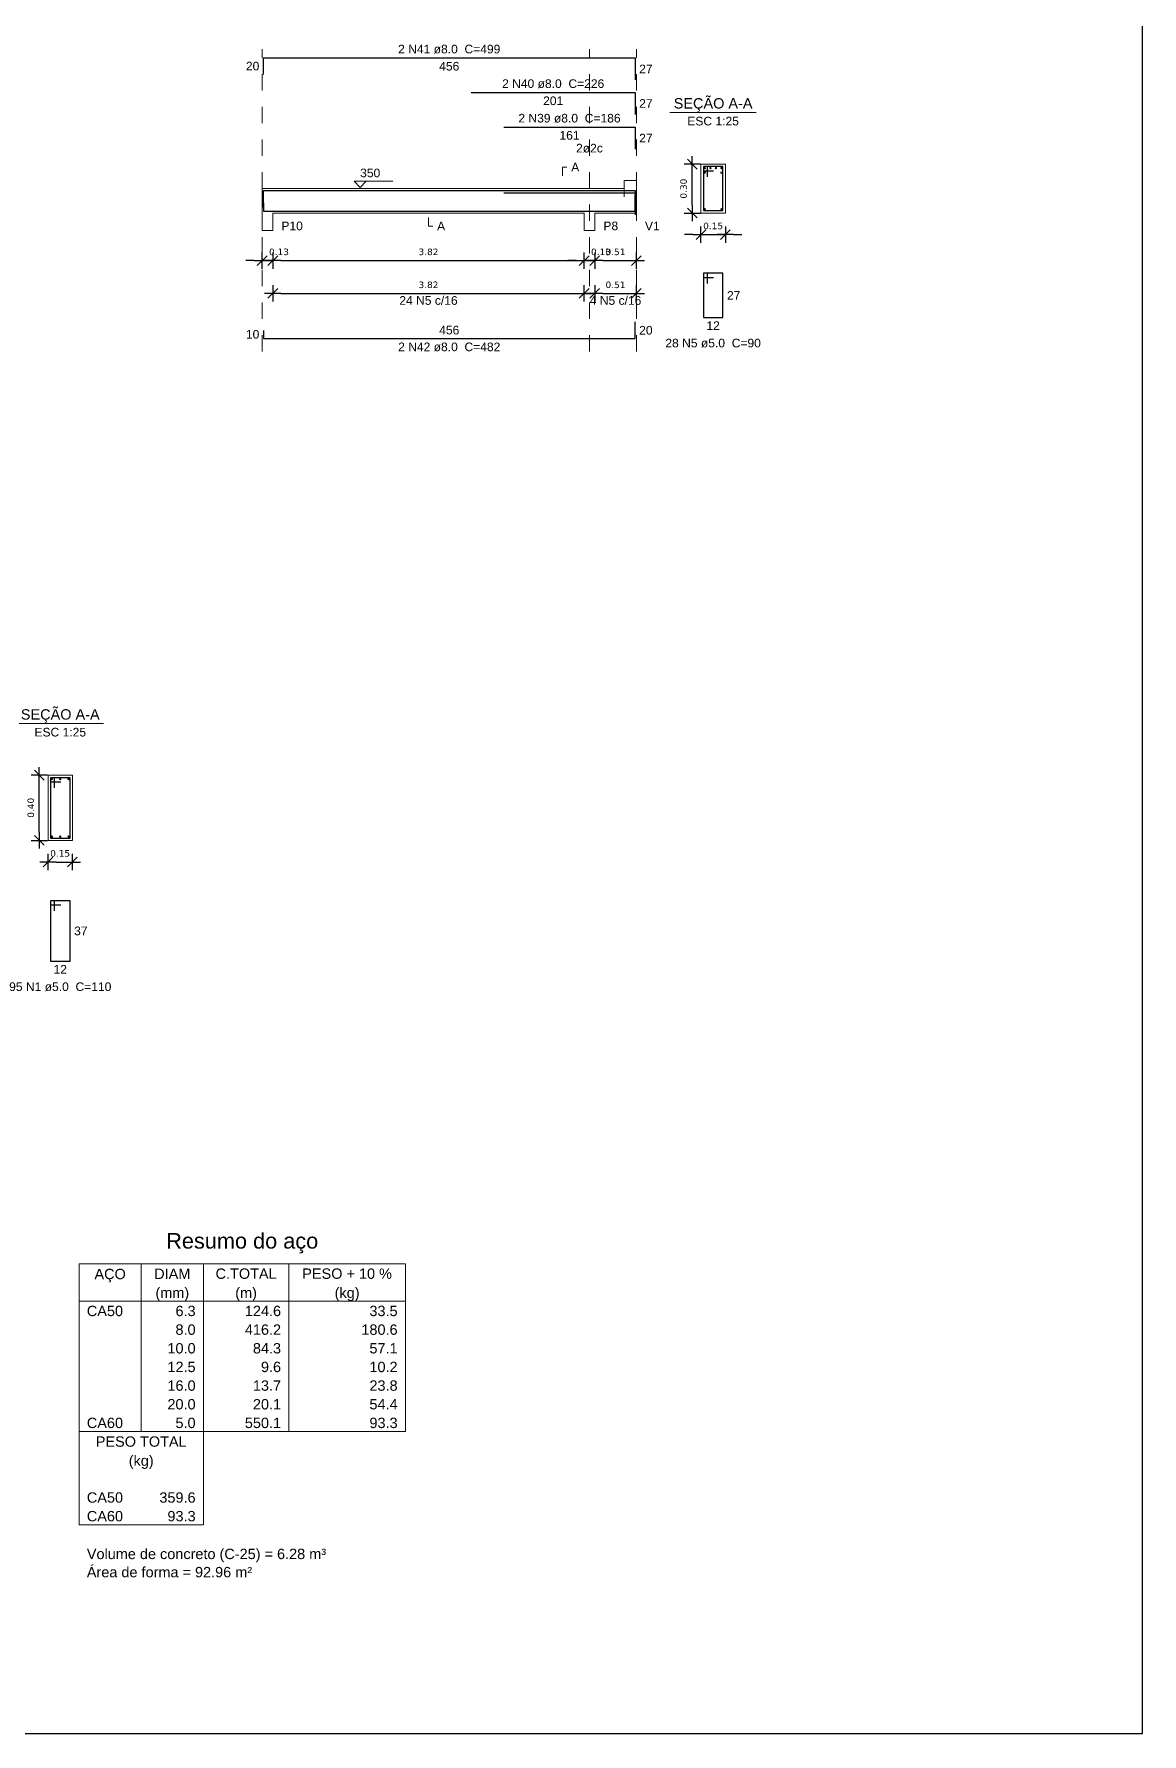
# Model space of a CAD drawing. Extents: x 25 to 1028, y -81 to 176.
# Drawn here: x 802.2 to 809, y 58.41 to 68.83 of the extents above; entities that cross this region are included whole.
import ezdxf

# ---------------------------------------------------------------- set-up
doc = ezdxf.new("R2010")
doc.units = 0
doc.header["$LTSCALE"] = 0.3
doc.header["$PDSIZE"] = 0.1
doc.linetypes.add('DOT2', pattern=[3.175, 0, -3.175])
doc.layers.get('0').update_dxf_attribs({"linetype": 'CONTINUOUS'})
doc.layers.get('Defpoints').update_dxf_attribs({"linetype": 'CONTINUOUS'})
doc.layers.add('ARQ-CTA-1_025', color=1, linetype='CONTINUOUS')
for name, color, linetype, lineweight in [('DT-Barras na forma', 2, 'CONTINUOUS', 30), ('DT-Barras no corte', 5, 'CONTINUOUS', 5), ('DT-Barras rebatidas', 2, 'CONTINUOUS', 30), ('DT-Forma', 5, 'CONTINUOUS', 5), ('DT-Pontilhado', 9, 'DOT2', 5), ('DT-Relação do aço', 9, 'CONTINUOUS', 5), ('DT-Textos', 7, 'CONTINUOUS', 5)]:
    doc.layers.add(name, color=color, linetype=linetype, lineweight=lineweight)
doc.layers.add('VPort', color=45, linetype='CONTINUOUS', plot=False)
doc.styles.add('Arial', font='arial.ttf')
doc.styles.add('FNDE Texto Cota 0025', font='verdana.ttf', dxfattribs={"height": 0.04})
doc.dimstyles.new('Copy of FNDE 1-0025', dxfattribs={"dimscale": 5, "dimtxt": 0.04, "dimasz": 0.01, "dimexe": 0.15, "dimexo": 0.15, "dimgap": 0.005, "dimtad": 1, "dimlfac": 2, "dimzin": 1, "dimdsep": 46, "dimtxsty": 'FNDE Texto Cota 0025', "dimblk": 'tic', "dimcen": 0.015, "dimdle": 0.15, "dimse1": 1, "dimse2": 1, "dimclrd": 251, "dimclre": 251, "dimclrt": 256, "dimaunit": 1, "dimadec": 3, "dimazin": 0, "dimtfac": 1, "dimtix": 1, "dimtmove": 2, "dimatfit": 3, "dimfxl": 0.15, "dimtvp": 1, "dimtolj": 1, "dimtzin": 0, "dimarcsym": 0})
doc.dimstyles.new('FNDE 1-0025', dxfattribs={"dimscale": 5, "dimtxt": 0.04, "dimasz": 0.01, "dimexe": 0.15, "dimexo": 0.15, "dimgap": 0.005, "dimtad": 1, "dimzin": 1, "dimdsep": 46, "dimtxsty": 'FNDE Texto Cota 0025', "dimblk": 'tic', "dimcen": 0.015, "dimdle": 0.15, "dimse1": 1, "dimse2": 1, "dimclrd": 251, "dimclre": 251, "dimclrt": 256, "dimaunit": 1, "dimadec": 3, "dimazin": 0, "dimtfac": 1, "dimtix": 1, "dimtmove": 2, "dimatfit": 3, "dimfxl": 0.15, "dimtvp": 1, "dimtolj": 1, "dimtzin": 0, "dimarcsym": 0})

# ---------------------------------------------------------------- blocks, each defined once
blk = doc.blocks.new('tic')
at = {"color": 251}
for p, q in [((-1, 0), (1, 0)), ((0, -1), (0, 1))]:
    blk.add_line(p, q, dxfattribs=at)
blk.add_line((-0.6, -0.6), (0.6, 0.6))
blk = doc.blocks.new('*D571')
at = {"layer": 'ARQ-CTA-1_025', "color": 251, "lineweight": -2}
for p, q in [((803.55, 67.443), (803.5, 67.443)), ((803.6, 67.443), (803.665, 67.443)), ((803.715, 67.443), (803.765, 67.443))]:
    blk.add_line(p, q, dxfattribs=at)
at = {"layer": 'Defpoints', "color": 0}
for p in [(803.6, 67.575), (803.665, 67.575), (803.665, 67.443)]:
    blk.add_point(p, dxfattribs=at)
at = {"layer": 'ARQ-CTA-1_025', "color": 251, "lineweight": -2, "xscale": 0.05, "yscale": 0.05, "zscale": 0.05}
blk.add_blockref('tic', (803.6, 67.443), dxfattribs=at)
at = {"layer": 'ARQ-CTA-1_025', "color": 251, "lineweight": -2, "xscale": 0.05, "yscale": 0.05, "zscale": 0.05, "rotation": 180}
blk.add_blockref('tic', (803.665, 67.443), dxfattribs=at)
at = {"layer": 'ARQ-CTA-1_025', "insert": (803.703, 67.496), "char_height": 0.04, "attachment_point": 5, "style": 'FNDE Texto Cota 0025'}
blk.add_mtext('\\A1;0.13', dxfattribs=at)
blk = doc.blocks.new('*D572')
at = {"layer": 'ARQ-CTA-1_025', "color": 251, "lineweight": -2}
blk.add_line((803.715, 67.443), (805.525, 67.443), dxfattribs=at)
at = {"layer": 'Defpoints', "color": 0}
for p in [(803.665, 67.575), (805.575, 67.575), (805.575, 67.443)]:
    blk.add_point(p, dxfattribs=at)
at = {"layer": 'ARQ-CTA-1_025', "color": 251, "lineweight": -2, "xscale": 0.05, "yscale": 0.05, "zscale": 0.05, "rotation": 180}
blk.add_blockref('tic', (803.665, 67.443), dxfattribs=at)
at = {"layer": 'ARQ-CTA-1_025', "color": 251, "lineweight": -2, "xscale": 0.05, "yscale": 0.05, "zscale": 0.05}
blk.add_blockref('tic', (805.575, 67.443), dxfattribs=at)
at = {"layer": 'ARQ-CTA-1_025', "insert": (804.62, 67.496), "char_height": 0.04, "attachment_point": 5, "style": 'FNDE Texto Cota 0025'}
blk.add_mtext('\\A1;3.82', dxfattribs=at)
blk = doc.blocks.new('*D573')
at = {"layer": 'ARQ-CTA-1_025', "color": 251, "lineweight": -2}
for p, q in [((805.525, 67.443), (805.475, 67.443)), ((805.575, 67.443), (805.64, 67.443)), ((805.69, 67.443), (805.74, 67.443))]:
    blk.add_line(p, q, dxfattribs=at)
at = {"layer": 'Defpoints', "color": 0}
for p in [(805.575, 67.575), (805.64, 67.575), (805.64, 67.443)]:
    blk.add_point(p, dxfattribs=at)
at = {"layer": 'ARQ-CTA-1_025', "color": 251, "lineweight": -2, "xscale": 0.05, "yscale": 0.05, "zscale": 0.05}
blk.add_blockref('tic', (805.575, 67.443), dxfattribs=at)
at = {"layer": 'ARQ-CTA-1_025', "color": 251, "lineweight": -2, "xscale": 0.05, "yscale": 0.05, "zscale": 0.05, "rotation": 180}
blk.add_blockref('tic', (805.64, 67.443), dxfattribs=at)
at = {"layer": 'ARQ-CTA-1_025', "insert": (805.678, 67.496), "char_height": 0.04, "attachment_point": 5, "style": 'FNDE Texto Cota 0025'}
blk.add_mtext('\\A1;0.13', dxfattribs=at)
blk = doc.blocks.new('*D574')
at = {"layer": 'ARQ-CTA-1_025', "color": 251, "lineweight": -2}
blk.add_line((805.69, 67.443), (805.845, 67.443), dxfattribs=at)
at = {"layer": 'Defpoints', "color": 0}
for p in [(805.64, 67.575), (805.895, 67.575), (805.895, 67.443)]:
    blk.add_point(p, dxfattribs=at)
at = {"layer": 'ARQ-CTA-1_025', "color": 251, "lineweight": -2, "xscale": 0.05, "yscale": 0.05, "zscale": 0.05, "rotation": 180}
blk.add_blockref('tic', (805.64, 67.443), dxfattribs=at)
at = {"layer": 'ARQ-CTA-1_025', "color": 251, "lineweight": -2, "xscale": 0.05, "yscale": 0.05, "zscale": 0.05}
blk.add_blockref('tic', (805.895, 67.443), dxfattribs=at)
at = {"layer": 'ARQ-CTA-1_025', "insert": (805.767, 67.496), "char_height": 0.04, "attachment_point": 5, "style": 'FNDE Texto Cota 0025'}
blk.add_mtext('\\A1;0.51', dxfattribs=at)
blk = doc.blocks.new('*D575')
at = {"layer": 'ARQ-CTA-1_025', "color": 251, "lineweight": -2}
blk.add_line((806.238, 67.784), (806.238, 67.984), dxfattribs=at)
at = {"layer": 'Defpoints', "color": 0}
for p in [(806.238, 68.034), (806.291, 68.034), (806.291, 67.734)]:
    blk.add_point(p, dxfattribs=at)
at = {"layer": 'ARQ-CTA-1_025', "color": 251, "lineweight": -2, "xscale": 0.05, "yscale": 0.05, "zscale": 0.05}
for p, rotation in [((806.238, 68.034), 90), ((806.238, 67.734), 270)]:
    blk.add_blockref('tic', p, dxfattribs=dict(at, rotation=rotation))
at = {"layer": 'ARQ-CTA-1_025', "insert": (806.185, 67.884), "char_height": 0.04, "attachment_point": 5, "rotation": 90, "style": 'FNDE Texto Cota 0025'}
blk.add_mtext('\\A1;0.30', dxfattribs=at)
blk = doc.blocks.new('*D576')
at = {"layer": 'ARQ-CTA-1_025', "color": 251, "lineweight": -2}
for p, q in [((806.241, 67.602), (806.191, 67.602)), ((806.291, 67.602), (806.441, 67.602)), ((806.491, 67.602), (806.541, 67.602))]:
    blk.add_line(p, q, dxfattribs=at)
at = {"layer": 'Defpoints', "color": 0}
for p in [(806.291, 67.734), (806.441, 67.734), (806.441, 67.602)]:
    blk.add_point(p, dxfattribs=at)
at = {"layer": 'ARQ-CTA-1_025', "color": 251, "lineweight": -2, "xscale": 0.05, "yscale": 0.05, "zscale": 0.05}
blk.add_blockref('tic', (806.291, 67.602), dxfattribs=at)
at = {"layer": 'ARQ-CTA-1_025', "color": 251, "lineweight": -2, "xscale": 0.05, "yscale": 0.05, "zscale": 0.05, "rotation": 180}
blk.add_blockref('tic', (806.441, 67.602), dxfattribs=at)
at = {"layer": 'ARQ-CTA-1_025', "insert": (806.366, 67.655), "char_height": 0.04, "attachment_point": 5, "style": 'FNDE Texto Cota 0025'}
blk.add_mtext('\\A1;0.15', dxfattribs=at)
blk = doc.blocks.new('*D577')
at = {"layer": 'ARQ-CTA-1_025', "color": 251, "lineweight": -2}
blk.add_line((803.715, 67.242), (805.525, 67.242), dxfattribs=at)
at = {"layer": 'Defpoints', "color": 0}
for p in [(803.665, 67.374), (805.575, 67.374), (805.575, 67.242)]:
    blk.add_point(p, dxfattribs=at)
at = {"layer": 'ARQ-CTA-1_025', "color": 251, "lineweight": -2, "xscale": 0.05, "yscale": 0.05, "zscale": 0.05, "rotation": 180}
blk.add_blockref('tic', (803.665, 67.242), dxfattribs=at)
at = {"layer": 'ARQ-CTA-1_025', "color": 251, "lineweight": -2, "xscale": 0.05, "yscale": 0.05, "zscale": 0.05}
blk.add_blockref('tic', (805.575, 67.242), dxfattribs=at)
at = {"layer": 'ARQ-CTA-1_025', "insert": (804.62, 67.294), "char_height": 0.04, "attachment_point": 5, "style": 'FNDE Texto Cota 0025'}
blk.add_mtext('\\A1;3.82', dxfattribs=at)
blk = doc.blocks.new('*D578')
at = {"layer": 'ARQ-CTA-1_025', "color": 251, "lineweight": -2}
blk.add_line((805.69, 67.242), (805.845, 67.242), dxfattribs=at)
at = {"layer": 'Defpoints', "color": 0}
for p in [(805.64, 67.374), (805.895, 67.374), (805.895, 67.242)]:
    blk.add_point(p, dxfattribs=at)
at = {"layer": 'ARQ-CTA-1_025', "color": 251, "lineweight": -2, "xscale": 0.05, "yscale": 0.05, "zscale": 0.05, "rotation": 180}
blk.add_blockref('tic', (805.64, 67.242), dxfattribs=at)
at = {"layer": 'ARQ-CTA-1_025', "color": 251, "lineweight": -2, "xscale": 0.05, "yscale": 0.05, "zscale": 0.05}
blk.add_blockref('tic', (805.895, 67.242), dxfattribs=at)
at = {"layer": 'ARQ-CTA-1_025', "insert": (805.767, 67.294), "char_height": 0.04, "attachment_point": 5, "style": 'FNDE Texto Cota 0025'}
blk.add_mtext('\\A1;0.51', dxfattribs=at)
blk = doc.blocks.new('*D593')
at = {"layer": 'ARQ-CTA-1_025', "color": 251, "lineweight": -2}
blk.add_line((802.233, 63.938), (802.233, 64.238), dxfattribs=at)
at = {"layer": 'Defpoints', "color": 0}
for p in [(802.233, 64.288), (802.286, 64.288), (802.286, 63.888)]:
    blk.add_point(p, dxfattribs=at)
at = {"layer": 'ARQ-CTA-1_025', "color": 251, "lineweight": -2, "xscale": 0.05, "yscale": 0.05, "zscale": 0.05}
for p, rotation in [((802.233, 64.288), 90), ((802.233, 63.888), 270)]:
    blk.add_blockref('tic', p, dxfattribs=dict(at, rotation=rotation))
at = {"layer": 'ARQ-CTA-1_025', "insert": (802.181, 64.088), "char_height": 0.04, "attachment_point": 5, "rotation": 90, "style": 'FNDE Texto Cota 0025'}
blk.add_mtext('\\A1;0.40', dxfattribs=at)
blk = doc.blocks.new('*D594')
at = {"layer": 'ARQ-CTA-1_025', "color": 251, "lineweight": -2}
blk.add_line((802.336, 63.755), (802.386, 63.755), dxfattribs=at)
at = {"layer": 'Defpoints', "color": 0}
for p in [(802.286, 63.888), (802.436, 63.888), (802.436, 63.755)]:
    blk.add_point(p, dxfattribs=at)
at = {"layer": 'ARQ-CTA-1_025', "color": 251, "lineweight": -2, "xscale": 0.05, "yscale": 0.05, "zscale": 0.05, "rotation": 180}
blk.add_blockref('tic', (802.286, 63.755), dxfattribs=at)
at = {"layer": 'ARQ-CTA-1_025', "color": 251, "lineweight": -2, "xscale": 0.05, "yscale": 0.05, "zscale": 0.05}
blk.add_blockref('tic', (802.436, 63.755), dxfattribs=at)
at = {"layer": 'ARQ-CTA-1_025', "insert": (802.361, 63.808), "char_height": 0.04, "attachment_point": 5, "style": 'FNDE Texto Cota 0025'}
blk.add_mtext('\\A1;0.15', dxfattribs=at)

msp = doc.modelspace()

# ---------------------------------------------------------------- linework, layer by layer
at = {"layer": 'DT-Barras na forma'}
for p, q in [((806.33092173, 68.01893749), (806.30592173, 68.01893748)), ((806.30592173, 68.01893748), (806.30592173, 67.74893748)), ((806.42592182, 68.01893748), (806.30592182, 68.01893744)), ((806.30592182, 68.01893744), (806.30592182, 67.99393744)), ((806.30592182, 67.99393744), (806.36842182, 67.99393744)), ((806.33092171, 67.95643749), (806.33092173, 68.01893749)), ((806.42592173, 67.74893748), (806.42592182, 68.01893748)), ((806.30592173, 67.74893748), (806.42592173, 67.74893748)), ((802.32643347, 64.27255809), (802.30143347, 64.27255808)), ((802.30143347, 64.27255808), (802.30143348, 63.90255808)), ((802.4214336, 64.27255808), (802.3014336, 64.27255804)), ((802.3014336, 64.27255804), (802.3014336, 64.24755804)), ((802.3014336, 64.24755804), (802.3639336, 64.24755804)), ((802.32643345, 64.21005809), (802.32643347, 64.27255809)), ((802.42143348, 63.90255808), (802.4214336, 64.27255808)), ((802.30143348, 63.90255808), (802.42143348, 63.90255808))]:
    msp.add_line(p, q, dxfattribs=at)
for points in [[(803.60746171, 67.77076974), (803.60746171, 67.87193749), (805.88746171, 67.87193749), (805.88746171, 67.73693749)], [(804.88246171, 67.87193749), (805.88746171, 67.87193749), (805.88746171, 67.73693749)], [(805.08246171, 67.85793749), (805.88746171, 67.85793749), (805.88746171, 67.72293749)], [(803.60746171, 67.79593749), (803.60746171, 67.74593749), (805.88746171, 67.74593749), (805.88746171, 67.84710524)]]:
    msp.add_lwpolyline(points, dxfattribs=at)
at = {"layer": 'DT-Barras no corte'}
for centre in [(806.31492171, 68.00993749), (806.31492171, 67.98193749), (806.34892171, 68.00993749), (806.38292171, 68.00993749), (806.41692171, 68.00993749), (806.41692171, 67.98193749), (806.31492171, 67.75793749), (806.41692171, 67.75793749), (802.31043345, 64.26355809), (802.36143345, 64.26355809), (802.41243345, 64.26355809), (802.31043345, 63.91155809), (802.36143345, 63.91155809), (802.41243345, 63.91155809)]:
    msp.add_circle(centre, 0.004, dxfattribs=at)
at = {"layer": 'DT-Barras rebatidas'}
for p, q in [((803.60746171, 68.58411974), (803.60746174, 68.68528754)), ((803.60746174, 68.68528754), (805.88746174, 68.68528754)), ((805.88746174, 68.68528754), (805.88746174, 68.55028754)), ((804.88246171, 68.47348749), (805.88746171, 68.47348749)), ((805.88746171, 68.47348749), (805.88746171, 68.33848749)), ((805.08246171, 68.26168749), (805.88746171, 68.26168749)), ((805.88746171, 68.26168749), (805.88746171, 68.12668749)), ((806.33092173, 67.36476249), (806.30592173, 67.36476248)), ((806.30592173, 67.36476248), (806.30592173, 67.09476248)), ((806.42592182, 67.36476248), (806.30592182, 67.36476244)), ((806.30592182, 67.36476244), (806.30592182, 67.33976244)), ((806.30592182, 67.33976244), (806.36842182, 67.33976244)), ((806.33092171, 67.30226249), (806.33092173, 67.36476249)), ((806.42592173, 67.09476248), (806.42592182, 67.36476248)), ((805.88746171, 66.96522749), (805.88746174, 67.06639529)), ((806.30592173, 67.09476248), (806.42592173, 67.09476248)), ((803.60746171, 67.01522749), (803.60746171, 66.96522749)), ((803.60746171, 66.96522749), (805.88746171, 66.96522749)), ((802.32643347, 63.51838309), (802.30143347, 63.51838308)), ((802.30143347, 63.51838308), (802.30143348, 63.14838308)), ((802.4214336, 63.51838308), (802.3014336, 63.51838304)), ((802.3014336, 63.51838304), (802.3014336, 63.49338304)), ((802.3014336, 63.49338304), (802.3639336, 63.49338304)), ((802.32643345, 63.45588309), (802.32643347, 63.51838309)), ((802.42143348, 63.14838308), (802.4214336, 63.51838308)), ((802.30143348, 63.14838308), (802.42143348, 63.14838308))]:
    msp.add_line(p, q, dxfattribs=at)
at = {"layer": 'DT-Forma'}
for p, q in [((806.44092171, 68.03393749), (806.29092171, 68.03393749)), ((806.29092171, 68.03393749), (806.29092171, 67.73393749)), ((806.44092171, 67.73393749), (806.44092171, 68.03393749)), ((803.59996171, 67.88393749), (803.66496171, 67.88393749)), ((803.66496171, 67.88393749), (805.57496171, 67.88393749)), ((805.57496171, 67.88393749), (805.63996171, 67.88393749)), ((805.63996171, 67.88393749), (805.81996171, 67.88393749)), ((805.81996171, 67.88393749), (805.81996171, 67.93393749)), ((805.81996171, 67.93393749), (805.89496171, 67.93393749)), ((805.89496171, 67.93393749), (805.89496171, 67.88393749)), ((803.59996171, 67.73393749), (803.59996171, 67.62803749)), ((803.66496171, 67.62803749), (803.66496171, 67.73393749)), ((803.66496171, 67.73393749), (805.57496171, 67.73393749)), ((805.57496171, 67.73393749), (805.57496171, 67.62803749)), ((805.63996171, 67.62803749), (805.63996171, 67.73393749)), ((805.63996171, 67.73393749), (805.81996171, 67.73393749)), ((805.81996171, 67.73393749), (805.89496171, 67.73393749)), ((806.29092171, 67.73393749), (806.44092171, 67.73393749)), ((803.59996171, 67.62803749), (803.66496171, 67.62803749)), ((805.57496171, 67.62803749), (805.63996171, 67.62803749)), ((802.43643345, 64.28755809), (802.28643345, 64.28755809)), ((802.28643345, 64.28755809), (802.28643345, 63.88755809)), ((802.43643345, 63.88755809), (802.43643345, 64.28755809)), ((802.28643345, 63.88755809), (802.43643345, 63.88755809))]:
    msp.add_line(p, q, dxfattribs=at)
at = {"layer": 'DT-Forma', "linetype": 'Continuous'}
for p, q in [((803.59996171, 67.73393749), (803.59996171, 67.88393749)), ((805.89496171, 67.88393749), (805.89496171, 67.73393749))]:
    msp.add_line(p, q, dxfattribs=at)
at = {"layer": 'DT-Pontilhado', "ltscale": 0.05}
for p, q in [((803.59996171, 66.88580249), (803.59996171, 68.73823749)), ((805.60746171, 66.88580249), (805.60746171, 68.73823749)), ((805.89496171, 66.88580249), (805.89496171, 68.73823749)), ((805.81996171, 67.93393749), (805.81996171, 67.73393749))]:
    msp.add_line(p, q, dxfattribs=at)
at = {"layer": 'DT-Relação do aço', "linetype": 'Continuous'}
for p, q in [((802.47673821, 61.29253555), (804.47824821, 61.29253555)), ((802.47673821, 61.29253555), (802.47673821, 61.06379155)), ((802.85797821, 61.29253555), (802.85797821, 61.06379155)), ((803.23921821, 61.29253555), (803.23921821, 61.06379155)), ((803.76342321, 61.29253555), (803.76342321, 61.06379155)), ((804.47824821, 61.29253555), (804.47824821, 61.06379155)), ((802.47673821, 61.06379155), (804.47824821, 61.06379155)), ((802.47673821, 61.06379155), (802.47673821, 60.26318755)), ((802.85797821, 61.06379155), (802.85797821, 60.26318755)), ((803.23921821, 61.06379155), (803.23921821, 60.26318755)), ((803.76342321, 61.06379155), (803.76342321, 60.26318755)), ((804.47824821, 61.06379155), (804.47824821, 60.26318755)), ((802.47673821, 60.26318755), (804.47824821, 60.26318755)), ((802.47673821, 60.26318755), (802.47673821, 59.92007155)), ((803.23921821, 60.26318755), (803.23921821, 59.92007155)), ((802.47673821, 59.92007155), (802.47673821, 59.69132755)), ((803.23921821, 59.92007155), (803.23921821, 59.69132755)), ((802.47673821, 59.69132755), (803.23921821, 59.69132755))]:
    msp.add_line(p, q, dxfattribs=at)
at = {"layer": 'DT-Textos'}
for p, q in [((806.10117171, 68.35016249), (806.63067171, 68.35016249)), ((802.09668345, 64.60378309), (802.62618345, 64.60378309))]:
    msp.add_line(p, q, dxfattribs=at)
for points in [[(805.44258671, 67.96336249), (805.44258671, 68.01631249), (805.46906171, 68.01631249)], [(804.23796171, 67.92894499), (804.20089671, 67.89187999), (804.16383171, 67.92894499), (804.40210671, 67.92894499)], [(804.61996171, 67.70746249), (804.61996171, 67.65451249), (804.64643671, 67.65451249)]]:
    msp.add_lwpolyline(points, dxfattribs=at)
at = {"layer": 'VPort'}
msp.add_lwpolyline([(784.80967722, 78.60848918), (808.9966287, 78.60848918), (808.9966287, 58.40938398), (784.80967722, 58.40938398)], close=True, dxfattribs=at)

# ---------------------------------------------------------------- texts
at = {"layer": 'DT-Barras rebatidas', "color": 7, "char_height": 0.05295, "line_spacing_factor": 0.9, "style": 'Arial'}
for s, insert, width, attachment_point in [('2 N41 ø8.0  C=499', (804.74735671, 68.71186099), 1.08018, 8), ('20', (803.58246855, 68.60822864), 0.22708, 9), ('456', (804.74746174, 68.66096404), 0.29062, 2), ('27', (805.91246133, 68.64426254), 0.22708, 1), ('2 N40 ø8.0  C=226', (805.38485671, 68.49986099), 1.08018, 8), ('201', (805.38496171, 68.44916399), 0.29062, 2), ('27', (805.9124613, 68.43246249), 0.22708, 1), ('2 N39 ø8.0  C=186', (805.48485671, 68.28811099), 1.08018, 8), ('161', (805.48496171, 68.23736399), 0.29062, 2), ('27', (805.91246131, 68.22066249), 0.22708, 1), ('24 N5 c/16', (804.61996171, 67.17107899), 0.6354, 8), ('4 N5 c/16', (805.76746171, 67.17107899), 0.57186, 8), ('27', (806.45092815, 67.25623748), 0.22708, 1), ('10', (803.58246133, 66.96375249), 0.22708, 9), ('456', (804.74746171, 66.98955099), 0.29062, 8), ('20', (805.91246802, 67.04228639), 0.22708, 1), ('12', (806.36592173, 67.07043898), 0.22708, 2), ('2 N42 ø8.0  C=482', (804.74735671, 66.88586099), 1.08018, 8), ('28 N5 ø5.0  C=90', (806.36585671, 66.90936099), 1.01664, 8), ('37', (802.44643977, 63.35985808), 0.22708, 1), ('12', (802.36143348, 63.12405958), 0.22708, 2), ('95 N1 ø5.0  C=110', (802.36146345, 62.96318159), 1.08018, 8)]:
    msp.add_mtext(s, dxfattribs=dict(at, insert=insert, width=width, attachment_point=attachment_point))
at = {"layer": 'DT-Relação do aço', "color": 7, "line_spacing_factor": 0.9, "style": 'Arial'}
for s, insert, char_height, width, attachment_point in [('Resumo do aço', (803.47749321, 61.35607555), 0.09531, 1.486836, 8), ('AÇO', (802.66735821, 61.17816355), 0.06354, 0.228744, 8), ('DIAM', (803.04859821, 61.19913175), 0.06354, 0.304992, 8), ('C.TOTAL', (803.50132071, 61.19913175), 0.06354, 0.533736, 8), ('PESO + 10 %', (804.12083571, 61.19913175), 0.06354, 0.838728, 8), ('(mm)', (803.04859821, 61.06379155), 0.06354, 0.304992, 8), ('(m)', (803.50132071, 61.06379155), 0.06354, 0.228744, 8), ('(kg)', (804.12083571, 61.06379155), 0.06354, 0.304992, 8), ('CA50', (802.52439321, 60.97038775), 0.06354, 0.304992, 7), ('6.3', (803.19156321, 60.97038775), 0.06354, 0.228744, 9), ('124.6', (803.71576821, 60.97038775), 0.06354, 0.38124, 9), ('33.5', (804.43059321, 60.97038775), 0.06354, 0.304992, 9), ('8.0', (803.19156321, 60.85601575), 0.06354, 0.228744, 9), ('416.2', (803.71576821, 60.85601575), 0.06354, 0.38124, 9), ('180.6', (804.43059321, 60.85601575), 0.06354, 0.38124, 9), ('10.0', (803.19156321, 60.74164375), 0.06354, 0.304992, 9), ('84.3', (803.71576821, 60.74164375), 0.06354, 0.304992, 9), ('57.1', (804.43059321, 60.74164375), 0.06354, 0.304992, 9), ('12.5', (803.19156321, 60.62727175), 0.06354, 0.304992, 9), ('9.6', (803.71576821, 60.62727175), 0.06354, 0.228744, 9), ('10.2', (804.43059321, 60.62727175), 0.06354, 0.304992, 9), ('16.0', (803.19156321, 60.51289975), 0.06354, 0.304992, 9), ('13.7', (803.71576821, 60.51289975), 0.06354, 0.304992, 9), ('23.8', (804.43059321, 60.51289975), 0.06354, 0.304992, 9), ('20.0', (803.19156321, 60.39852775), 0.06354, 0.304992, 9), ('20.1', (803.71576821, 60.39852775), 0.06354, 0.304992, 9), ('54.4', (804.43059321, 60.39852775), 0.06354, 0.304992, 9), ('CA60', (802.52439321, 60.28415575), 0.06354, 0.304992, 7), ('5.0', (803.19156321, 60.28415575), 0.06354, 0.228744, 9), ('550.1', (803.71576821, 60.28415575), 0.06354, 0.38124, 9), ('93.3', (804.43059321, 60.28415575), 0.06354, 0.304992, 9), ('PESO TOTAL', (802.85797821, 60.16978375), 0.06354, 0.76248, 8), ('(kg)', (802.85797821, 60.03444355), 0.06354, 0.304992, 8), ('CA50', (802.52439321, 59.82666775), 0.06354, 0.304992, 7), ('359.6', (803.19156321, 59.82666775), 0.06354, 0.38124, 9), ('CA60', (802.52439321, 59.71229575), 0.06354, 0.304992, 7), ('93.3', (803.19156321, 59.71229575), 0.06354, 0.304992, 9), ('Volume de concreto (C-25) = 6.28 m³', (802.52439321, 59.46258355), 0.06354, 2.66868, 7), ('Área de forma = 92.96 m²', (802.52439321, 59.36917975), 0.06354, 1.829952, 7)]:
    msp.add_mtext(s, dxfattribs=dict(at, insert=insert, char_height=char_height, width=width, attachment_point=attachment_point))
at = {"layer": 'DT-Textos', "line_spacing_factor": 0.798, "style": 'Arial'}
for s, insert, char_height, width, attachment_point in [('SEÇÃO A-A', (806.36585671, 68.35563749), 0.06354, 0.686232, 8), ('ESC 1:25', (806.36585671, 68.27086099), 0.05295, 0.50832, 8), ('2ø2c ', (805.60735671, 68.10436099), 0.05295, 0.3177, 8), ('350', (804.20085671, 67.95286099), 0.05295, 0.19062, 7), ('A', (805.49560671, 67.98986099), 0.05295, 0.06354, 7), ('P10', (803.71785671, 67.62811099), 0.05295, 0.19062, 7), ('A', (804.67285671, 67.62811099), 0.05295, 0.06354, 7), ('P8', (805.69285671, 67.62811099), 0.05295, 0.12708, 7), ('V1', (805.94785671, 67.62811099), 0.05295, 0.12708, 7), ('SEÇÃO A-A', (802.36146345, 64.60920809), 0.06354, 0.686232, 8), ('ESC 1:25', (802.36146345, 64.52443159), 0.05295, 0.50832, 8)]:
    msp.add_mtext(s, dxfattribs=dict(at, insert=insert, char_height=char_height, width=width, attachment_point=attachment_point))

# ---------------------------------------------------------------- dimensions: what is measured, and where the dimension line sits
at = {"layer": 'ARQ-CTA-1_025'}
for base, p1, p2, picture, middle in [((806.23797171, 68.03393749), (806.29092171, 67.73393749), (806.29092171, 68.03393749), '*D575', (806.18502171, 67.88393749)), ((802.23348345, 64.28755809), (802.28643345, 63.88755809), (802.28643345, 64.28755809), '*D593', (802.18053345, 64.08755809))]:
    dim = msp.add_linear_dim(base=base, p1=p1, p2=p2, angle=90, dimstyle='FNDE 1-0025', dxfattribs=at)
    dim.commit()
    dim.dimension.update_dxf_attribs({"geometry": picture, "text_midpoint": middle, "dimtype": 160})
for base, p1, p2, dimstyle, picture, middle in [((806.44092171, 67.60156249), (806.29092171, 67.73393749), (806.44092171, 67.73393749), 'FNDE 1-0025', '*D576', (806.36592171, 67.65451249)), ((803.66496171, 67.44271249), (803.59996171, 67.57508749), (803.66496171, 67.57508749), 'Copy of FNDE 1-0025', '*D571', (803.70273021, 67.49566249)), ((805.57496171, 67.44271249), (803.66496171, 67.57508749), (805.57496171, 67.57508749), 'Copy of FNDE 1-0025', '*D572', (804.61996171, 67.49566249)), ((805.63996171, 67.44271249), (805.57496171, 67.57508749), (805.63996171, 67.57508749), 'Copy of FNDE 1-0025', '*D573', (805.67773021, 67.49566249)), ((805.89496171, 67.44271249), (805.63996171, 67.57508749), (805.89496171, 67.57508749), 'Copy of FNDE 1-0025', '*D574', (805.76746171, 67.49566249)), ((805.57496171, 67.24150249), (803.66496171, 67.37387749), (805.57496171, 67.37387749), 'Copy of FNDE 1-0025', '*D577', (804.61996171, 67.29445249)), ((805.89496171, 67.24150249), (805.63996171, 67.37387749), (805.89496171, 67.37387749), 'Copy of FNDE 1-0025', '*D578', (805.76746171, 67.29445249)), ((802.43643345, 63.75518309), (802.28643345, 63.88755809), (802.43643345, 63.88755809), 'FNDE 1-0025', '*D594', (802.36143345, 63.80813309))]:
    dim = msp.add_linear_dim(base=base, p1=p1, p2=p2, dimstyle=dimstyle, dxfattribs=at)
    dim.commit()
    dim.dimension.update_dxf_attribs({"geometry": picture, "text_midpoint": middle, "dimtype": 160})

doc.saveas('drawing.dxf')
